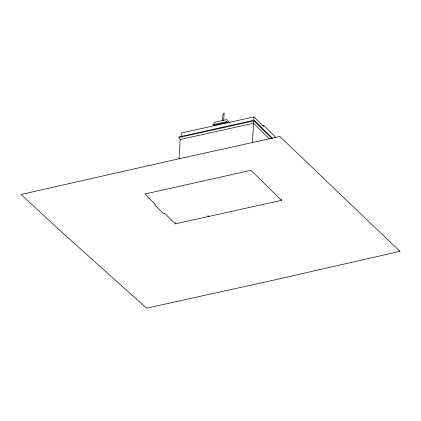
<?xml version="1.0" encoding="UTF-8"?>
<svg xmlns="http://www.w3.org/2000/svg" width="421" height="421" viewBox="0 0 421 421"><rect width="100%" height="100%" fill="white"/><g stroke="black" fill="none" stroke-linecap="round" stroke-linejoin="round"><path stroke-width="0.63" d="M281.549 199.054L281.481 200.333L175.373 223.867L175.441 222.572M179.051 158.964L180.135 139.519L178.899 137.546L254.063 120.874L271.882 138.383M181.172 136.462L181.367 133.01L253.91 116.917L263.63 126.468L263.693 125.411L262.436 125.69M208.058 216.615L208.132 215.326M213.921 124.863L214.057 122.4L226.645 119.606L229.792 122.7M222.53 120.722L222.862 114.838L224.13 112.833L223.688 120.68M252.474 142.64L253.558 123.237L254.063 120.874M253.716 120.374L253.91 116.917M275.008 137.862L275.081 136.604L263.693 125.411M226.793 121.622L226.482 122.511L213.894 125.3L212.984 124.684L226.793 121.622L228.182 122.985M178.93 136.904L254.1 120.232L272.387 138.199M180.135 139.519L253.558 123.237L269.619 139.019M212.984 124.684L213.91 125.59M281.481 200.333L250.927 170.31L144.803 194.044L155.544 204.601L154.554 204.816L163.627 213.731L164.632 213.315L175.373 223.867M399.95 251.332L273.282 280.223L146.555 308.167L58.908 229.55L21.05 194.46L176.273 159.375L279.807 136.472L399.95 251.332"/></g></svg>
